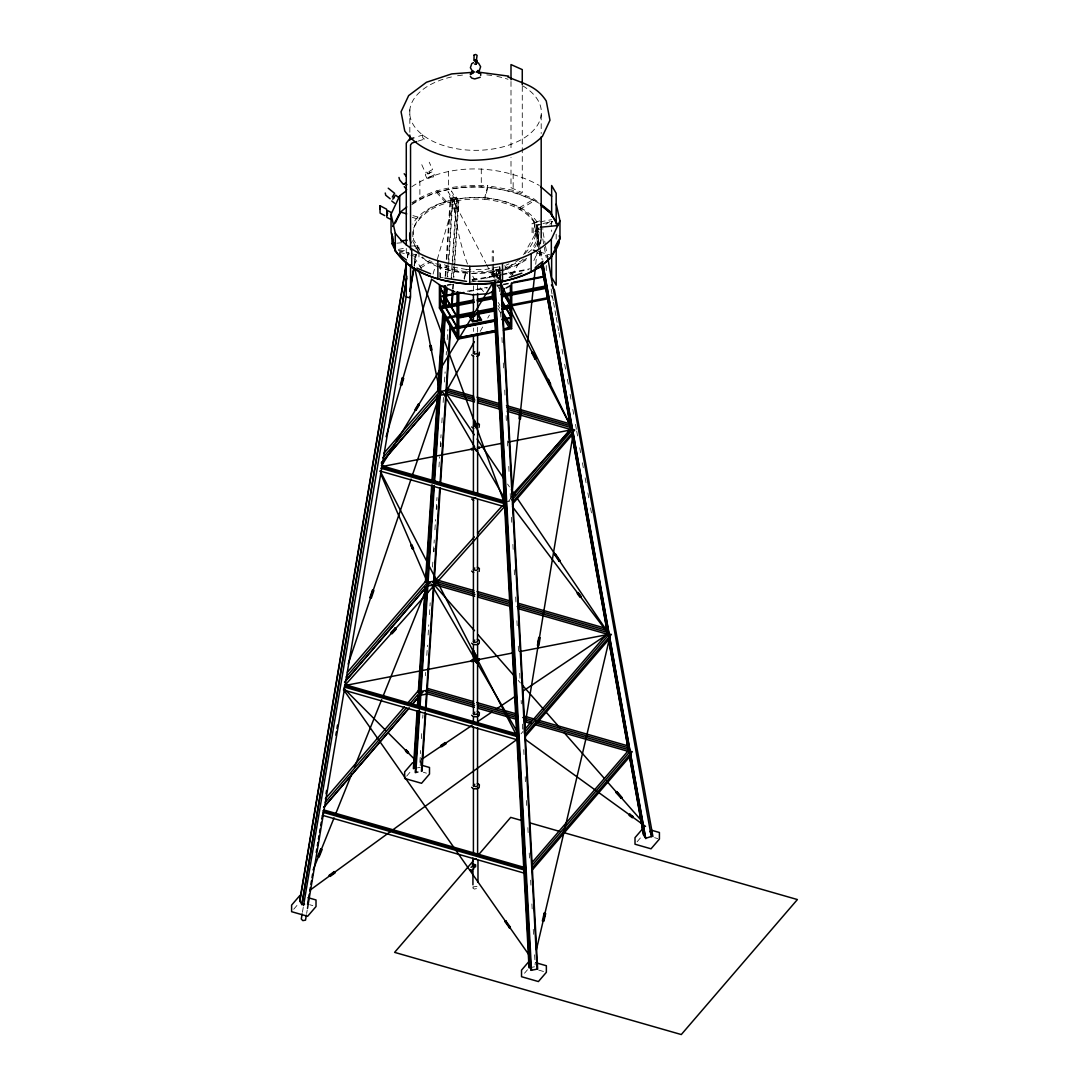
<?xml version="1.0" encoding="UTF-8"?>
<svg xmlns="http://www.w3.org/2000/svg" width="1089" height="1089" viewBox="0 0 1089 1089"><rect width="100%" height="100%" fill="white"/><g stroke="black" fill="none" stroke-linecap="round" stroke-linejoin="round"><path stroke-width="0.75" stroke-dasharray="5 3.75" d="M496.312 277.178L496.502 271.542L518.786 264.151L526.64 258.284M445.183 276.307L445.837 266.124M446.286 259.332L450.233 198.225L456.985 196.905L451.717 278.403M445.741 276.198L446.408 266.015M446.844 259.223L450.792 198.103L452.67 202.037L447.838 276.742M447.28 276.851L452.098 202.146L458.85 200.839L453.922 277.232M419.891 762.354L420.653 750.471M421.416 738.587L421.974 730.093M422.736 718.209L422.954 714.82M425.486 675.765L425.704 672.376M426.793 655.401L427.46 645.205M428.113 635.023L428.767 624.841M429.434 614.659L430.196 602.775M432.496 567.11L432.837 562.019M433.49 551.837L434.252 539.953M434.919 529.771L435.573 519.576M436.226 509.393L437.002 497.51M438.976 466.95L439.629 456.767M440.296 446.585L441.059 434.702M441.835 422.818L442.379 414.324M443.141 402.44L443.468 397.349M444.462 382.062L445.115 371.88M446.218 354.905L446.436 351.502M447.198 339.618L447.865 329.436M451.159 278.512L456.414 197.014L458.292 200.948L453.351 277.341M420.231 765.635L420.667 758.842M434.048 551.728L434.266 548.339M436.798 509.284L437.016 505.895M440.854 446.476L441.072 443.073M452.588 289.225L452.915 284.134M453.147 289.116L453.473 284.025M540.593 244.045L541.042 239.594M535.72 264.273L536.945 252.444M537.639 245.678L539.041 232.161M407.3 257.576L408.429 250.878M407.49 257.902L408.62 251.205M414.106 265.811L416.08 254.091M414.296 266.138L416.257 254.404M302.429 912.283L303.273 907.26M306.649 913.453L307.207 910.091M464.037 278.444L466.323 269.459L471.238 269.432M419.823 250.375L413.548 239.621L413.344 228.268C424.751 201.37 458.755 196.51 484.7 197.681L487.763 185.715L512.769 190.248L534.141 199.015L539.354 203.058M464.295 279.329L466.228 271.774L471.197 271.746M419.251 252.485L412.922 241.622L412.717 230.16C424.234 202.99 458.592 198.075 484.796 199.26L487.886 187.172L513.15 191.746L534.74 200.594L538.687 203.67M433.068 274.088L435.409 265.961M437.288 259.454L455.148 197.64M422.695 135.05L422.695 137.609L424.193 139.201L424.193 136.642L422.695 135.05L415.317 137.364M537.163 246.686L540.525 239.526M533.855 260.584L538.17 251.382M534.604 247.707L538.32 240.873L538.116 229.398C529.404 208.598 505.255 201.792 484.796 199.26M480.235 331.328L483.57 325.434M487.736 318.07L489.41 315.116M511.925 275.326L519.426 262.068M523.605 254.703L539.45 226.703M496.23 277.137L498.871 272.795M421.783 164.698L425.186 172.307L427.133 172.198L427.95 173.954L430.223 172.729L429.393 170.946L428.943 171.599L432.578 169.462L429.216 162.207M430.223 172.729L427.95 173.954M524.925 253.751C532.181 245.27 537.667 234.748 537.912 223.395A65.83 38.006 0 0 0 474.845 197.504A65.83 38.006 0 0 0 412.704 224.13M508.794 500.831L510.986 498.272M406.66 776.144L411.628 770.359M293.703 909.247L297.896 904.374M521.005 733.836L523.21 731.264M637.106 841.783L641.298 836.91M524.503 973.239L527.484 969.768M519.548 259.291L502.26 271.515M411.86 202.813C433.653 187.471 461.75 184.694 487.763 185.715M412.486 203.398C434.593 189.05 462.022 186.015 487.886 187.172M528.002 252.798L531.8 249.708L537.68 238.872L537.476 227.519C528.873 206.937 504.956 200.185 484.7 197.681M523.428 259.087L520.869 261.156L504.915 267.989L511.462 275.218M411.805 186.75C448.409 161.975 501.321 164.466 539.3 185.429M411.805 204.718C448.409 179.944 501.321 182.435 539.3 203.384M539.014 228.69L532.072 233.182L532.072 223.436L538.551 222.183M545.957 224.198L551.497 220.604M538.756 231.535L533.215 235.129L533.215 225.396L552.64 221.612L549.863 224.348M419.81 266.41L430.073 260.353M519.48 207.659L534.141 199.015M420.327 268.044L431.094 261.7L438.445 264.722M519.929 209.333L534.74 200.594M471.864 279.859L474.219 278.675L477.322 278.798M499.347 273.148L483.639 279.329M506.058 265.117L508.931 263.878M539.681 220.876L534.114 222.673L538.905 249.449M541.573 224.13L536.006 225.927L539.3 244.331M418.135 141.107L424.193 139.201M398.397 249.408L406.483 247.829M414.582 246.264L417.808 245.638L417.808 248.877M540.171 221.87L551.497 219.665M399.527 251.355L407.626 249.789M415.712 248.21L418.952 247.584L418.952 250.838M498.408 266.928L485.993 269.351L472.885 269.432M500.219 268.915L486.089 271.651L472.857 271.733M447.266 284.814L450.601 284.161M472.258 279.955L492.242 276.075L492.242 250.987L493.44 250.756L493.44 262.435M493.44 275.844L530.084 268.724M447.266 285.481L452.262 284.515M472.258 280.622L492.242 276.742M493.44 276.511L528.41 269.718M467.263 291.171L487.246 287.292M496.775 285.441L501.77 284.474M503.431 284.147L508.427 283.181M468.923 291.512L487.246 287.959M496.775 286.108L501.77 285.141M503.431 284.814L508.427 283.848M505.568 501.947L509.843 501.117M417.414 767.868L420.123 767.337M530.384 967.59L534.44 966.801M469.005 282.255L475.512 281.33L472.776 276.211M396.872 243.187L401.678 242.724M538.116 229.398L546.134 228.622M472.626 273.312L496.502 271.542M409.45 246.182L415.018 245.815M473.102 281.37L476.369 281.357M466.323 269.459L447.565 266.07L443.196 264.273M466.228 271.774L447.28 268.343L439.929 265.321M439.915 277.205L443.25 277.804M398.397 250.334L409.723 253.274M411.343 253.696L417.808 255.384L417.808 250.511M399.527 252.294L409.233 254.812M410.852 255.234L418.952 257.331L418.952 252.457M412.976 215.649L419.224 217.432M539.613 251.954L550.558 255.085M412.336 217.405L418.652 219.216M537.108 253.165L548.175 256.337M654.612 837.686L657.81 838.612M423.362 772.278L426.439 773.163M538.687 970.095L546.365 972.3M309.616 904.7L312.815 905.612M501.648 279.832L496.421 277.913L496.421 268.166L501.321 276.579M496.965 280.009L499.579 280.976M483.53 291.539L478.248 285.604M422.409 256.99L425.894 260.502L446.231 269.555L471.033 273.434A65.83 38.006 0 0 0 528.941 257.725M436.703 190.698L446.408 201.424M504.629 265.73L513.246 275.258M436.308 192.195L446.109 203.03M518.201 680.394L520.447 682.953M421.566 268.847L415.304 259.046L413.684 253.492M507.556 484.061L509.461 486.878M550.939 295.228L552.504 297.91M498.762 278.634L493.045 268.82L493.045 276.946M498.19 302.483L499.919 305.369M498.109 305.492L499.674 308.173M497.986 308.5L501.131 313.891M414.827 245.488L417.101 249.381M452.153 198.225L485.735 262.98M486.524 264.477L493.548 278.035M496.679 284.052L499.797 290.082M495.876 273.38L498.857 279.451M414.038 258.42L416.978 266.397M467.494 264.014C459.926 243.364 454.957 221.543 454.521 199.491M543.071 232.502L545.358 244.535M545.466 245.883L547.753 257.916M542.785 238.967L544.173 245.978M544.282 247.326L546.27 257.698M551.116 289.021L552.028 294.044M552.327 295.704L553.226 300.727M553.525 302.388L554.737 309.072M555.036 310.746L555.934 315.756M556.234 317.43L557.445 324.114M557.745 325.788L558.643 330.797M558.943 332.472L560.154 339.155M561.965 349.188L562.863 354.197M564.674 364.216L565.572 369.239M567.383 379.258L568.281 384.267M570.091 394.3L570.99 399.309M572.8 409.341L573.699 414.351M575.509 424.37L576.408 429.393M576.707 431.053L577.919 437.751M579.729 447.77L580.628 452.779M582.438 462.811L583.336 467.821M585.147 477.853L586.045 482.863M587.856 492.881L588.754 497.904M590.565 507.923L591.463 512.933M536.196 226.253L540.09 248.006M540.389 249.68L542.186 259.713M540.498 251.028L541.995 259.386M539.205 251.123L540.702 259.495M533.923 222.347L538.715 249.122M539.014 250.797L540.512 259.168M500.981 275.476L500.79 272.087L494.038 273.407L494.311 278.485M500.586 278.988L500.232 272.196L498.367 269.704L498.898 279.873M499.456 279.764L498.925 269.596L492.174 270.902L492.623 279.383M499.252 286.652L499.62 293.445M500.6 312.094L500.967 318.873M501.947 337.536L502.301 344.315M503.295 362.964L503.649 369.743M504.724 390.093L504.997 395.184M506.072 415.535L506.344 420.626M507.42 440.977L507.773 447.756M508.767 466.405L509.121 473.184M510.197 493.535L510.469 498.626M511.462 517.275L511.816 524.068M512.892 544.405L513.164 549.496M514.239 569.846L514.593 576.626M515.669 596.976L515.941 602.067M516.921 620.716L517.289 627.495M518.269 646.158L518.636 652.937M519.712 673.288L519.984 678.379M521.141 700.418L521.318 703.807M522.393 724.158L522.761 730.937M523.741 749.6L524.108 756.379M525.184 776.729L525.442 781.807M526.436 800.469L526.79 807.248M527.866 827.599L528.138 832.69M529.213 853.027L529.485 858.118M530.656 880.171L530.915 885.248M531.908 903.911L532.262 910.69M533.256 929.339L533.61 936.132M534.604 954.781L535.135 964.949M494.869 278.376L494.61 273.298L492.732 270.793L493.086 277.572M556.18 234.149L556.18 239.253M551.647 221.244L551.647 231.453M546.27 265.58L546.27 272.236M541.192 114.917L541.192 133.484M522.271 86.467L522.271 192.712L511 187.689L511 157.333M513.15 173.777L513.15 191.746M511 81.444L511 150.581M499.933 266.928L499.933 278.634M499.674 266.451L499.674 279.805M493.44 264.11L493.44 277.45M481.284 168.795L481.284 186.75M477.608 285.019L477.608 293.472M477.608 327.245L477.608 332.308M473.416 285.835L473.416 292.587M473.416 328.061L473.416 331.437M448.518 171.232L448.518 189.2M440.609 264.368L440.609 277.749M439.82 263.62L439.82 277.001M419.878 180.72L419.878 198.688M409.832 109.744L409.832 133.362M406.279 248.496L406.279 255.289M540.974 239.553A65.83 38.006 0 0 1 538.32 246.904M467.657 273.244A65.83 38.006 0 0 1 439.861 267.472M438.323 266.873A65.83 38.006 0 0 1 421.593 257.317M522.666 85.8A65.83 38.006 0 0 1 513.94 143.19A65.83 38.006 0 0 1 416.937 129.673A65.83 38.006 0 0 1 454.521 76.312M457.557 75.767A65.83 38.006 0 0 1 463.86 74.923M486.783 74.882A65.83 38.006 0 0 1 495.236 76.067M496.897 76.38A65.83 38.006 0 0 1 508.005 79.266M473.075 887.004L472.939 888.175L474.273 889.06L477.84 888.365L477.976 887.195L476.642 886.31L473.075 887.004M425.99 173.941L425.295 174.839L426.806 178.106L434.375 174.921L432.864 171.654L425.99 173.941M429.393 177.316L433.558 176.908L432.932 175.547L428.304 177.425L428.93 178.787L429.393 177.316M457.979 202.2L451.445 190.983L457.979 211.947L457.979 202.2M454.603 202.853L448.069 191.637L454.603 212.6L454.603 202.853"/><path stroke-width="1.5" d="M382.947 696.497L427.405 586.127L427.637 582.356L434.429 581.036M474.518 630.694L434.198 584.807L434.348 582.288M474.246 434.824L446.653 394.027L446.885 390.257L474.396 341.647M413.371 768.643L417.101 710.926M417.427 705.835L418.081 695.653M418.299 692.25L425.105 586.998M425.431 581.907L431.693 485.136M432.02 480.045L437.506 395.157M437.724 391.754L442.774 313.659M443.209 306.867L444.53 286.502M413.929 768.535L417.659 710.818M417.985 705.726L418.53 697.232M418.979 690.44L425.663 586.889M426.003 581.785L432.251 485.027M432.469 481.624L438.064 395.048M438.282 391.645L443.332 313.55M443.768 306.758L445.088 286.393M419.292 709.756L415.236 772.577L417.945 772.047M419.524 706.366L427.31 585.828L344.505 682.136M427.528 582.438L433.776 485.667M433.994 482.264L444.748 315.892M445.415 305.71L446.613 287.033M415.807 772.469L419.755 711.348M419.973 707.959L434.348 485.558M434.565 482.155L445.319 315.783M445.864 307.289L447.075 288.626M421.429 771.38L425.268 711.961M425.486 708.558L439.752 487.858M440.079 482.767L450.288 324.876M451.595 304.498L452.479 290.926M421.988 771.271L425.717 713.54M426.058 708.449L440.31 487.749M440.637 482.658L450.737 326.469M452.166 304.389L453.038 290.817M512.143 492.391L535.38 267.649M477.608 335.684L477.499 353.557L474.532 354.129L473.416 353.394L474.804 351.774M477.608 353.721L477.499 425.636L474.532 426.207L473.416 425.472L474.804 423.852M479.16 427.256L479.378 424.315L477.322 422.954M477.608 499.565L477.499 569.792L476.22 570.445L473.416 569.629L474.804 568.009M479.16 571.412L479.378 568.472L477.322 567.124M477.608 571.657L477.499 641.87L474.532 642.456L473.416 641.72L474.804 640.101M479.378 641.693L479.16 643.49L476.819 644.674L473.701 644.552L471.646 643.204M477.608 643.735L477.499 713.962L474.532 714.534L473.416 713.799L474.804 712.179M477.608 727.629L477.499 786.04L476.22 786.68L473.416 785.877L474.804 784.257M322.82 815.293L323.27 812.408M524.381 728.691L573.182 433.762L572.487 429.719L500.341 282.487M406.469 262.599L299.693 900.821L301.966 904.728L406.769 278.226M299.883 901.148L406.646 262.925M406.864 276.225L301.776 904.401L304.566 904.21M409.913 290.94L413.834 267.486M307.534 904.36L309.222 894.3M309.78 890.952L310.338 887.603M310.896 884.254L311.454 880.906M312.012 877.557L312.584 874.208M316.218 852.428L316.776 849.08M317.348 845.731L317.906 842.382M318.464 839.034L319.023 835.671M319.581 832.323L320.139 828.974M320.711 825.625L321.269 822.277M321.827 818.928L322.385 815.579M326.033 793.799L326.591 790.451M335.834 735.17L336.392 731.822M336.964 728.473L337.522 725.124M410.104 291.267L414.024 267.812M302.143 913.957L301.299 918.98L302.796 920.627L305.519 920.151L306.363 915.128M303.559 905.585L406.279 296.072L406.279 262.081M307.493 908.417L410.539 297.025L410.539 264.913M536.387 949.731L609.527 638.331M543.67 919.647L544.759 915.019M470.339 74.637L470.816 72.786L473.075 71.452M471.932 71.997L471.564 74.079L471.932 72.664M473.198 72.364L472.953 73.276L472.953 70.908M386.091 436.757L431.652 278.975M348.14 664.018L411.07 479.051M412.159 475.839L439.52 395.416L446.653 394.027M313.101 869.92L334.051 817.893M335.317 814.735L351.829 773.748M354.374 767.446L381.681 699.642M547.781 380.374L548.271 379.203L550.68 384.09L549.332 383.682M550.258 383.301L549.754 384.471L547.345 379.585L548.706 379.993M471.02 867.293L472.367 866.558L473.524 867.225L473.81 868.886L472.776 868.913M559.188 239.253L559.256 242.656C548.625 270.589 516.581 280.023 489.628 283.698C455.787 285.971 417.114 279.56 395.28 251.096L391.06 232.188L391.06 214.22L399.704 195.816L406.428 190.779M395.375 222.986L399.704 213.784L399.704 195.816M391.863 233.468L392.054 243.664C404.713 273.72 440.514 281.534 469.754 284.27C498.953 284.106 529.69 278.348 551.333 257.249L551.333 239.281L559.964 220.876L556.207 204.051M551.333 257.249L559.964 238.845L559.964 220.876M473.048 864.938L473.402 864.176L475.594 864.802L475.594 866.803L474.273 867.171M411.247 546.174L411.914 544.827L413.575 548.788L412.173 548.257M413.207 547.849L412.54 549.196L410.893 545.235L412.282 545.766M392.625 226.498L400.466 212.056L406.796 206.924M398.111 216.697L399.704 213.784M554.478 247.87L558.398 240.642M501.076 294.493L504.411 288.599M381.817 465.439L492.704 282.936M392.299 197.068L394.599 193.325L388.228 188.193M329.899 875.447L329.368 876.305L335.004 871.731M616.02 792.424L616.551 791.567L621.656 797.379L621.125 798.237L615.748 792.329L616.823 791.676L621.928 797.488L620.853 798.142M493.657 289.524L492.133 291.866L488.267 293.676L472.789 294.833L457.734 292.465M628.652 747.272L627.237 749.273L536.305 723.205M531.976 353.244L532.671 352.305L535.747 358.254L535.053 359.193L531.908 352.986L532.725 352.564L535.802 358.512L534.985 358.934M571.126 425.309L569.71 427.228L507.597 409.437M554.968 555.131L555.662 554.192L560.059 560.699L558.916 560.998M559.841 560.372L559.147 561.325L554.75 554.818L555.894 554.519M383.981 453.174L437.941 390.434L442.243 392.067L381.667 462.498M382.824 457.843L440.092 391.25M381.259 463.043L439.629 395.171M347.364 672.253L425.745 581.104L430.032 582.846L346.125 680.421M346.193 676.977L427.882 581.975M512.089 496.992L570.459 429.12L574.747 429.937L513.082 501.648M512.034 499.96L572.61 429.529L573.073 433.721L512.497 504.153M325.312 798.85L404.414 706.87M407.708 703.031L418.693 690.263L422.968 692.005L411.982 704.774M325.257 802.266L406.551 707.741M409.845 703.902L420.83 691.134L420.245 695.013L412.568 703.943M323.583 807.425L409.26 707.782M324.1 806.976L408.688 708.612M412.622 762.64L404.659 771.883L404.659 778.458L421.552 783.29L429.502 774.048L429.502 767.486L421.824 765.281M299.992 895.376L291.607 905.122L291.607 911.684L307.629 916.285L316.014 906.538L316.014 899.963L308.01 897.676M524.313 729.984L607.118 633.703L611.392 634.411L525.279 734.558M524.245 732.911L609.255 634.057M524.83 737.117L609.84 638.263L609.445 635.459M473.116 861.086L394.613 952.371L681.292 1034.55L797.393 899.555L562.822 832.323M478.643 854.661L510.7 817.376L522.107 820.643M532.453 862.093L628.026 750.947L632.301 751.669L532.33 867.906M532.385 865.006L630.163 751.301M531.868 870.492L630.749 755.521L630.354 752.717M643.395 827.912L635.01 837.659L635.01 844.22L651.031 848.807L659.417 839.061L659.417 832.5L651.399 830.199M529.472 960.893L521.522 970.149L521.522 976.71L538.402 981.557L546.365 972.3L546.365 965.739L535.611 962.662M386.704 212.341L388.065 210.817L391.101 212.423M386.799 215.431L387.684 213.063M344.505 685.825L504.37 506.807L504.139 502.233M434.593 581.077L474.314 536.904M477.717 533.12L502.682 505.35M512.905 493.998L569.642 430.904M394.463 196.496L395.729 195.203L398.601 197.517M393.51 198.062L394.368 197.177L392.789 199.233M406.143 185.348L406.905 184.558M477.649 533.12L478.479 532.29M395.361 628.816L396.056 628.149L391.196 633.512L391.89 632.832M504.997 921.403L505.677 920.75L510.401 927.243L509.312 927.869M510.197 927.229L509.516 927.882L504.779 921.389L505.881 920.763M518.187 734.326L516.063 736.273L344.247 687.023L343.784 689.963L529.594 955.788M473.674 421.184L474.464 420.463L476.928 427.119L476.138 427.854L473.674 421.035L474.477 420.613L476.941 427.269L476.138 427.691M535.38 267.418L542.975 261.251M391.06 214.22L395.28 233.128C412.568 256.609 442.161 263.865 469.754 266.301C498.953 266.152 529.69 260.38 551.333 239.281M310.106 890.094L516.826 739.554L516.594 734.98M421.429 759.455L472.109 725.342M477.744 721.558L491.82 712.083M496.039 709.238L515.75 695.98M522.788 691.243L607.24 634.411L606.559 630.368L608.833 634.288M405.407 182.911L404.033 184.422M404.237 183.742L403.311 184.286L399.663 179.93L398.969 177.453M475.076 60.426L474.573 61.011L474.573 60.14M473.565 62.577L471.741 63.652L470.394 67.722L472.572 71.438L474.899 72.105M476.315 62.699L477.213 61.665L476.723 60.208M480.208 77.278L474.75 78.939L471.836 78.109L470.339 76.448M506.045 288.054L509.775 286.026M476.819 356.362L479.16 355.177L479.378 352.237M473.116 865.401L473.021 866.163L473.661 865.415M521.849 273.216L509.353 277.409M646.961 837.89L651.14 836.543M413.847 137.84L409.423 139.229L406.279 143.135L406.279 245.093M416.611 141.584L412.064 143.013L410.539 144.919L410.539 249.694M538.402 267.104L543.411 266.138M445.605 285.808L440.609 286.775L440.609 296.344L460.593 292.465M536.741 268.098L543.411 266.805M496.108 279.982L489.478 281.275L478.017 281.343M513.423 282.201L543.411 276.375M463.928 292.492L440.609 297.011L440.609 306.404L473.919 299.938M511.762 283.194L543.411 277.042M477.254 299.284L492.242 296.385L492.242 291.689M501.77 294.534L545.072 286.121L545.072 282.99M439.412 284.61L439.412 307.969L473.797 301.285M477.064 300.659L493.44 297.474L493.44 292.465M501.689 295.868L546.27 287.21M474.341 302.266L441.671 308.609L446.735 317.321L474.518 311.917M477.608 301.626L492.323 298.781L494.855 303.123M502.26 296.848L545.181 288.503L546.869 291.403M477.785 311.291L495.754 307.792M502.383 306.513L548.611 297.528M473.47 313.251L447.334 318.328L452.833 327.789L495.318 319.526M476.737 312.625L494.719 309.126M502.968 307.52L547.549 298.862M495.427 310.174L458.782 317.294L458.782 292.206M502.083 308.881L510.414 307.275L510.414 285.522M495.427 310.841L458.782 317.961L458.782 327.544L495.427 320.425M502.083 309.548L510.414 307.942L510.414 317.512L502.083 319.131M473.974 315.674L469.4 316.559L472.476 321.854L481.637 320.071L478.547 314.789M474.981 315.919L470.325 316.831L472.939 321.309L480.698 319.798L478.085 315.32M494.283 320.86L453.432 328.796L458.714 337.849L496.285 330.552M495.427 321.092L458.782 328.211L458.782 337.604L495.427 330.484M502.083 319.798L510.414 318.179L510.414 327.571L503.758 328.864M504.452 328.973L509.353 328.02L504.084 318.954M439.412 307.969L457.584 339.155L495.236 331.846M503.431 330.253L511.612 328.66L511.612 283.616M446.885 390.257L439.752 391.645L414.963 268.901M474.627 447.947L471.36 448.75L471.864 449.607M382.375 466.5L473.851 448.736M477.173 448.096L502.124 443.25M508.781 441.957L570.323 430.019M474.886 449.022L471.619 449.811L471.619 448.532M477.567 450.519L476.084 450.819L473.538 446.463M427.405 586.127L434.198 584.807M474.627 659.716L471.619 660.302L471.619 661.581L479.16 660.111L479.16 658.831M474.382 659.92L471.36 660.506L471.864 661.363L479.405 659.907L478.915 659.049M345.131 685.485L473.865 660.506M477.159 659.866L513.477 652.815M520.079 651.535L607.539 634.56M477.567 662.289L476.084 662.575L473.538 658.219M420.585 691.501L427.378 690.181L427.147 693.965L420.354 695.272M475.975 60.535L474.845 60.44M475.975 64.414L474.573 64.006M400.834 240.86L407.191 240.247M540.661 227.22L558.126 225.505L549.768 211.157L540.661 204.079M392.054 243.664L395.266 243.351M472.572 72.35L451.717 73.902L426.452 82.26L408.661 95.573L401.051 111.799L404.768 131.02C420 151.725 446.109 158.123 470.434 160.274C496.176 160.137 523.278 155.06 542.363 136.452L549.972 120.226L546.256 101.005C536.264 85.473 523.251 83.758 507.746 76.856M477.39 71.983L508.699 76.148M466.541 281.411L444.925 278.103M476.22 498.354L473.416 497.55M474.532 858.69L476.22 858.758M628.925 814.763L633.308 817.158L631.906 816.913M475.662 60.371L476.465 60.821L476.465 59.949M476.124 62.332L478.452 62.999L480.63 66.715L479.283 70.785L476.71 71.983L478.071 70.417L478.071 72.772L477.322 71.956M400.466 212.056L406.714 213.852M533.365 250.157L536.496 251.055M473.769 396.246L447.62 388.746L445.496 391.632L474.913 400.058M477.036 397.172L499.919 403.733M506.467 405.612L570.2 423.88M474.341 398.152L446.558 390.189L446.789 393.973L474.573 401.936M477.608 399.091L498.857 405.176M507.025 407.517L570.772 425.799L571.004 429.583L507.256 411.315M478.18 400.997L501.063 407.558M477.84 402.876L500.722 409.437M381.327 465.656L505.527 501.267M381.885 467.167L504.466 502.301L504.234 506.616L380.034 471.02M380.823 468.202L503.404 503.336M473.865 590.537L434.96 579.389L432.837 582.37L474.981 594.444M477.105 591.463L509.516 600.76M517.629 603.075L606.777 628.639M474.423 592.484L433.898 580.873L434.184 584.575L474.709 596.2M477.663 593.423L510.074 602.707M518.187 605.035L607.335 630.585M478.221 595.37L510.632 604.667M517.125 606.532L606.274 632.083M477.948 597.126L510.373 606.423M518.473 608.737L607.621 634.302M473.484 701.602L428.018 688.561L425.894 691.542L474.6 705.509M476.723 702.528L517.329 714.166M523.823 716.031L535.189 719.284M538.429 720.224L627.74 745.815M474.042 703.562L426.956 690.058L427.242 693.761L474.328 707.265M477.295 704.488L516.254 715.664M522.761 717.515L532.494 720.319M535.747 721.245L628.299 747.775M477.853 706.448L516.826 717.61M524.939 719.938L531.432 721.803M477.581 708.19L516.554 719.366M524.667 721.694L531.16 723.559M536.033 724.947L628.598 751.478L628.394 749.014M344.75 684.6L516.567 733.863M345.308 686.043L517.125 735.306L516.839 739.676L343.403 689.963M530.248 822.985L559.569 831.383M323.787 809.93L525.143 867.647M322.725 810.91L524.068 868.627L523.782 873.01L322.439 815.293M323.283 812.353L523.006 869.607M416.883 268.139L430.618 273.775M454.848 291.866L440.501 285.468L432.619 279.968M379.966 209.292L379.925 205.698L386.69 209.251L386.826 213.471M384.771 215.608L380.088 213.145L379.925 205.698M389.903 218.984L386.867 217.378L386.758 214.029M545.126 913.48L543.316 921.185M471.646 354.878L473.701 356.239M471.646 426.956L473.701 428.317M471.646 499.034L473.701 500.396M471.646 571.126L473.701 572.474M477.322 639.202L479.378 640.55M477.322 711.28L479.378 712.642L479.16 715.582L476.819 716.766L473.701 716.644L471.646 715.282M477.322 783.359L479.378 784.72L479.16 787.66L476.819 788.844L473.701 788.722L471.646 787.361M524.993 739.227L645.546 826.401M541.315 205.712L550.53 212.872L556.438 223.014M406.469 260.026L401.256 255.983L399.581 253.111M390.148 198.783L385.724 195.23L385.261 193.025M391.727 200.961L394.599 203.275M540.539 186.505L551.66 196.238M540.539 204.473L551.66 214.206M477.486 532.167L478.629 533.242M345.09 689.636L385.846 730.501M388.242 732.897L415.807 760.544M479.187 71.969L480.685 73.63L480.685 75.427M478.316 71.384L479.459 73.303L478.316 72.037M477.88 634.519L514.838 676.582M522.679 685.498L543.969 709.715M546.202 712.26L559.651 727.561M564.129 732.652L604.449 778.54M606.696 781.085L641.421 820.602M404.182 173.75L406.279 176.268M404.278 186.668L406.646 189.5M512.524 506.766L608.901 634.465M477.105 439.044L503.744 478.439M511.354 489.682L515.165 495.318M517.071 498.122L606.519 630.354M551.429 284.937L554.464 290.137L652.924 836.556L649.888 831.356M501.566 289.797L511.354 306.581L511.354 283.167M501.566 290.464L511.354 307.248L511.354 316.831L501.566 300.033M501.566 300.7L511.354 317.484L511.354 326.891L502.383 311.495M507.61 305.138L572.487 429.719M502.233 312.557L511.612 328.66M439.82 287.033L457.189 316.845L457.189 291.757L457.584 292.437L457.584 339.155M394.572 244.508L392.898 241.635L392.802 236.585M478.915 447.28L479.405 448.137M443.087 392.721L474.654 446.953M476.369 449.88L504.534 498.245M629.81 751.464L627.523 747.544L628.217 751.587M645.001 837.359L643.49 834.759L629.415 756.12M431.176 584.031L474.654 658.722M475.512 660.179L516.445 730.488M475.131 660.165L476.819 663.078L476.819 661.799M380.252 471.197L516.431 735.102M380.524 473.32L427.487 582.452M418.748 271.175L504.153 502.206M559.283 235.782L559.964 238.845M410.362 296.072L409.478 297.692L406.469 297.025L406.279 296.072M547.753 257.916L651.331 836.856M542.785 263.062L645.763 838.653M542.894 264.409L645.573 838.326M541.601 264.504L571.235 430.155M571.834 433.504L607.458 632.627M608.656 639.311L628.707 751.424M629.605 756.447L643.681 835.086M541.41 264.178L571.044 429.828M571.643 433.177L607.567 633.975M608.465 638.984L628.816 752.771M630.041 752.812L630.504 755.507M570.091 425.595L570.786 429.638M501.335 282.269L537.667 969.033L530.901 970.353L494.488 281.888M500.681 280.676L537.095 969.142M495.059 281.779L531.473 970.245M493.358 282.664L529.594 967.74M492.8 282.772L529.036 967.849M523.646 868.341L523.891 872.915M556.18 223.939L556.18 193.311L551.647 185.511L551.647 216.139M556.18 246.06L556.18 285.182L551.647 277.382L551.647 253.574M541.192 136.86L541.192 238.096M531.146 254.377L531.146 272.345M522.271 84.779L522.271 69.601L511 64.578L511 79.756M502.505 263.865L502.505 281.833M479.16 447.075L479.16 448.355M477.976 860.392L477.976 882.172M477.608 293.472L477.608 320.493M477.608 427.487L477.608 493.358M477.608 714.125L477.608 724.253M477.608 787.891L477.608 853.762M476.819 450.029L476.819 451.309M476.465 61.733L476.465 63.829M473.416 294.275L473.416 321.309M473.416 334.813L473.416 353.394M473.416 356.226L473.416 425.472M473.416 426.616L473.416 492.487M473.416 498.694L473.416 569.629M473.416 570.772L473.416 641.72M473.416 644.552L473.416 713.799M473.416 716.63L473.416 723.382M473.416 726.758L473.416 785.877M473.416 788.708L473.416 852.891M472.939 858.023L472.939 866.395M472.939 869.743L472.939 884.826M469.754 266.301L469.754 284.27M437.873 261.319L437.873 279.288M411.724 249.667L411.724 267.635M409.832 135.05L409.832 140.113M395.28 233.128L395.28 251.096M410.921 242.861A65.83 38.006 0 0 1 409.832 232.923M519.807 411.411L519.058 418.707L520.447 418.966L521.195 411.683L519.807 411.411M520.256 411.424L519.998 418.952L520.256 411.424M472.381 864.965L474.3 865.51L472.381 864.965M538.742 637.514L537.449 645.355L538.851 645.627L540.144 637.786L538.742 637.514M539.109 637.637L537.816 645.478L539.109 637.637M544.187 913.195L542.376 920.913L543.86 921.212L545.671 913.508L544.187 913.195M474.096 55.103L473.946 60.194L476.261 60.861L477.091 55.362L475.662 54.45L474.096 55.103M406.292 750.049L405.898 751.56L407.722 753.37L408.103 751.873L406.292 750.049M629.823 814.136L629.428 815.62L632.41 817.785L632.804 816.287L629.823 814.136M402.331 377.869L400.344 384.812L401.691 385.315L403.679 378.373L402.331 377.869M402.753 378.006L401.269 385.193L402.753 378.006M372.533 590.047L370.001 597.534L371.335 598.065L373.854 590.565L372.533 590.047M372.86 590.279L370.342 597.779L372.86 590.279M320.697 849.039L317.729 856.417L319.131 856.961L322.099 849.583L320.697 849.039M321.201 849.202L318.614 856.798L321.201 849.202M430.781 345.363L431.026 350.277L430.781 345.363M470.325 869.771L472.408 871.077L470.325 869.771M578.164 592.566L577.497 593.927L580.029 597.317L580.696 595.955L578.164 592.566M418.299 404.223L415.222 409.314L416.039 410.308L419.115 405.217L418.299 404.223M418.353 405.054L415.29 410.145L419.061 404.387L418.353 405.054M441.508 745.693L440.827 746.646L446.027 742.63L441.508 745.693M395.13 627.945L390.965 632.641L392.108 633.716L396.273 629.02L395.13 627.945M473.375 650.487L472.558 651.208L476.097 658.11L476.928 657.388L473.375 650.487M334.2 871.608L329.096 875.325L330.185 876.414L335.289 872.697L334.2 871.608M445.142 742.575L440.623 745.625L441.726 746.714L446.245 743.664L445.142 742.575M473.538 650.691L472.395 651.004L475.947 657.906L477.091 657.593L473.538 650.691M406.837 750.961L405.353 750.648L408.647 752.771L406.837 750.961M578.504 593.464L577.17 593.029L581.022 596.854L578.504 593.464M431.23 346.22L429.828 345.689L430.577 349.419L431.979 349.964L431.23 346.22M457.189 317.512L439.82 287.7L439.82 297.27L457.189 327.081L457.189 317.512M457.189 327.748L439.82 297.937L439.82 307.329L457.189 337.141L457.189 327.748"/></g></svg>
